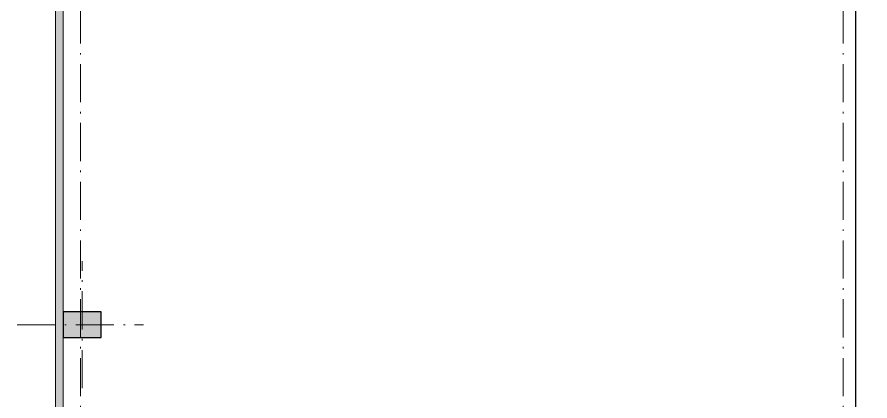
# Model space of a CAD drawing. Header units: millimetres. Extents: x 325046 to 1268204, y 1875583 to 2761998.
# Drawn here: x 559601 to 573024, y 2523693 to 2529734 of the extents above; entities that cross this region are included whole.
import ezdxf

# ---------------------------------------------------------------- set-up
doc = ezdxf.new("R2010")
doc.units = ezdxf.units.MM
doc.header["$LTSCALE"] = 100
doc.linetypes.add('ACAD_ISO10W100', pattern=[18.5, 12, -3, 0.5, -3])
for name, color, linetype, lineweight in [('Objekty - osy', 5, 'ACAD_ISO10W100', 20), ('OBVODOVÝ PLÁŠŤ', 2, 'Continuous', 9), ('ŽB - Šraf-prefa', 253, 'Continuous', 13)]:
    doc.layers.add(name, color=color, linetype=linetype, lineweight=lineweight)
doc.layers.add('Šrafy - VÝPLŇ', color=7, linetype='Continuous', lineweight=15, true_color=0x9b9908)
doc.layers.add('ŽB- SLOUPY', color=3, linetype='Continuous')

msp = doc.modelspace()

# ---------------------------------------------------------------- hatches: boundary and pattern name
at = {"layer": 'Šrafy - VÝPLŇ', "linetype": 'ByBlock', "ltscale": 100}
h = msp.add_hatch(color=256, dxfattribs=at)
h.dxf.hatch_style = 1
h.paths.add_polyline_path([(560325.8, 2531242.7), (560205.8, 2531242.7), (560205.8, 2470422.7), (632970.8, 2470422.7), (632970.8, 2470542.7), (560325.8, 2470542.7)])
at = {"layer": 'ŽB - Šraf-prefa'}
h = msp.add_hatch(color=256, dxfattribs=at)
h.dxf.hatch_style = 1
h.paths.add_polyline_path([(560925.8, 2524692.7), (560925.8, 2525092.7), (560325.8, 2525092.7), (560325.8, 2524692.7)])

# ---------------------------------------------------------------- linework, layer by layer
msp.add_line((572800.8, 2471142.7), (572800.8, 2530692.7))
at = {"layer": 'Objekty - osy', "ltscale": 0.5}
for points in [[(560600.8, 2591892.7), (560600.8, 2469892.7)], [(572600.8, 2591892.7), (572600.8, 2469892.7)], [(560625.8, 2523892.7), (560625.8, 2525892.7)], [(559600.8, 2524892.7), (561592, 2524892.7)]]:
    msp.add_lwpolyline(points, dxfattribs=at)
at = {"layer": 'OBVODOVÝ PLÁŠŤ'}
msp.add_lwpolyline([(560325.8, 2531242.7), (560205.8, 2531242.7), (560205.8, 2470422.7), (632970.8, 2470422.7), (632970.8, 2470542.7), (560325.8, 2470542.7), (560325.8, 2531242.7)], dxfattribs=at)
at = {"layer": 'ŽB- SLOUPY'}
msp.add_lwpolyline([(560925.8, 2524692.7), (560925.8, 2525092.7), (560325.8, 2525092.7), (560325.8, 2524692.7)], close=True, dxfattribs=at)

doc.saveas('drawing.dxf')
